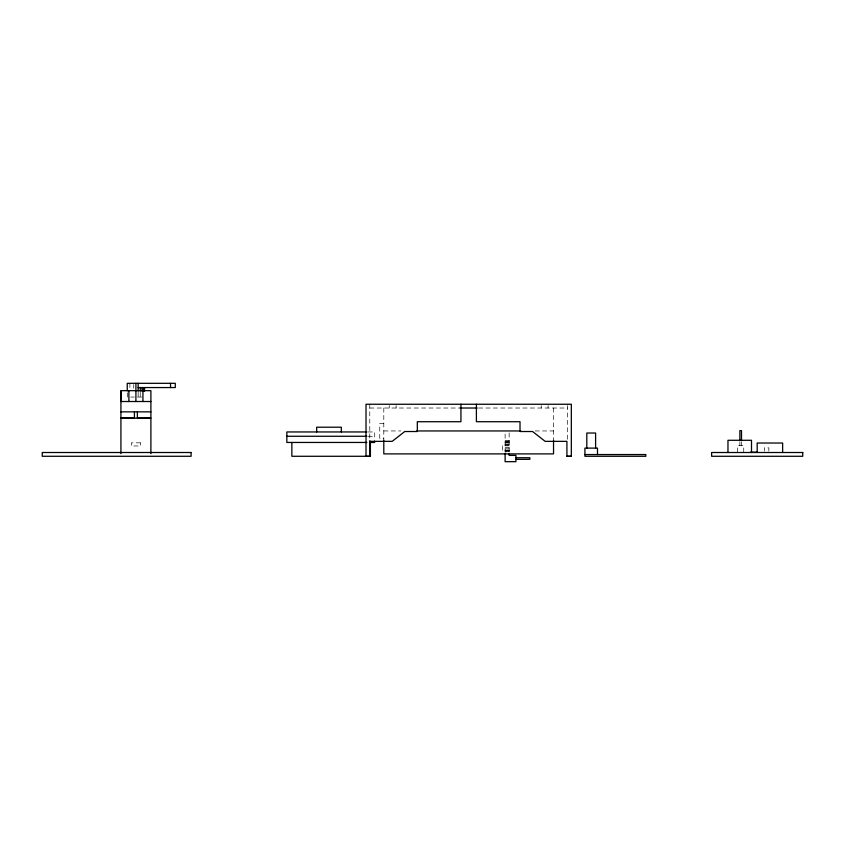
<?xml version="1.0" encoding="UTF-8"?>
<svg xmlns="http://www.w3.org/2000/svg" width="845" height="845" viewBox="0 0 845 845"><rect width="100%" height="100%" fill="white"/><g stroke="black" fill="none" stroke-linecap="round" stroke-linejoin="round"><path stroke-width="0.63" stroke-dasharray="4.22 3.17" d="M127.542 397.044L127.246 392.059M130.679 397.044L134.344 397.044M137.471 397.044L142.023 397.044M369.783 408.019L460.113 408.019M478.534 408.019L567.555 408.019M383.799 423.62L379.743 423.62L379.743 438.291L383.799 438.291M383.799 430.95L400.9 430.95M535.117 430.95L553.538 430.95M368.166 431.953L374.726 431.953L374.726 442.453M368.166 436.263L374.726 436.263M505.12 440.773L509.144 440.773M505.12 441.153L509.144 441.153M505.12 441.914L509.144 441.914M505.12 442.579L509.144 442.579M505.12 442.991L509.144 442.991M505.12 444.322L509.144 444.322M509.144 445.03L502.606 445.03L502.606 450.903L509.144 450.903M505.12 445.811L509.144 445.811M505.12 447.354L509.144 447.354M505.12 448.843L509.144 448.843M505.12 450.174L509.144 450.174M505.12 450.649L509.144 450.649M505.12 451.272L509.144 451.272M768.844 451.114L768.844 447.861L764.355 447.861L764.355 451.114M743.737 452.191L743.737 445.685L737.643 445.685L737.643 452.191M741.509 441.924L741.509 445.685M739.871 441.924L739.871 445.685M567.555 405.505L567.555 439.305M553.538 408.019L553.538 440.213M548.067 405.505L548.067 408.019M541.222 405.505L541.222 408.019M509.144 432.872L509.144 452.054L505.12 452.054L505.12 432.872M396.115 405.505L396.115 408.019M389.26 405.505L389.26 408.019M383.799 408.019L383.799 440.213M369.783 404.248L369.783 439.305M140.228 392.302L140.228 397.044M138.147 392.302L138.147 397.044M133.732 384.538L133.732 388.214M129.876 383.313L129.876 388.309M140.46 442.833L131.345 442.833L131.345 445.97L140.46 445.97L140.46 442.833"/><path stroke-width="1.27" d="M476.4 404.248L476.4 421.718L520.013 421.718L520.013 431.52L532.582 431.52L545.152 441.354L566.921 441.354L566.921 456.279L571.326 456.279L571.326 404.248L366.012 404.248L366.012 456.279L370.406 456.279L370.406 441.354L392.186 441.354L404.755 431.52L417.324 431.52L417.324 421.718L460.937 421.718L460.937 404.248M138.147 387.559L175.295 387.559L175.295 383.313L127.246 383.313L127.246 390.802M120.919 401.512L150.896 401.512M460.113 408.019L477.224 408.019M120.919 411.853L150.896 411.853M416.691 430.95L520.647 430.95M366.857 431.953L286.846 431.953L286.846 442.453L366.857 442.453M286.846 436.263L366.857 436.263M369.487 442.453L374.726 442.453M750.476 452.191L756.919 452.191M584.92 454.547L645.823 454.547L645.823 456.279L584.92 456.279L584.92 448.114L597.489 448.114L597.489 454.547M370.406 456.279L291.863 456.279L291.863 442.453M566.921 456.279L571.326 456.279M515.968 457.736L529.847 457.736L529.847 459.342L515.968 459.342M782.639 452.508L782.639 443.023L757.183 443.023L757.183 452.508M751.501 452.508L751.501 440.287L727.967 440.287L727.967 452.508M741.509 440.667L741.509 430.633L739.871 430.633L739.871 440.667M595.609 448.114L595.609 433.031L586.81 433.031L586.81 448.114M553.538 440.213L553.538 453.892L383.799 453.892L383.799 440.213M509.144 453.438L509.144 455.402L515.968 455.402L515.968 461.687L505.12 461.687L505.12 453.776M369.783 440.615L369.698 456.279M341.327 431.953L341.327 427.211L316.664 427.211L316.664 431.953M170.532 383.313L170.532 387.559M150.896 453.649L150.896 390.665L120.919 390.665L120.919 453.649M144.558 387.559L144.558 391.119M144.263 387.559L144.263 391.119M143.396 387.559L143.396 391.119M142.932 390.665L142.932 401.512M142.023 387.559L142.023 391.119M140.228 387.559L140.228 391.119M138.147 383.313L138.147 391.119M137.386 411.853L137.386 418.106L150.896 418.127L120.919 418.127L134.429 418.085L134.429 411.853M135.908 383.313L135.908 401.512M128.884 390.665L128.884 401.512M121.152 390.665L121.152 401.512M191.097 452.508L42.25 452.508L42.25 456.279L191.097 456.279L191.097 452.508M802.75 452.508L711.627 452.508L711.627 456.279L802.75 456.279L802.75 452.508"/></g></svg>
